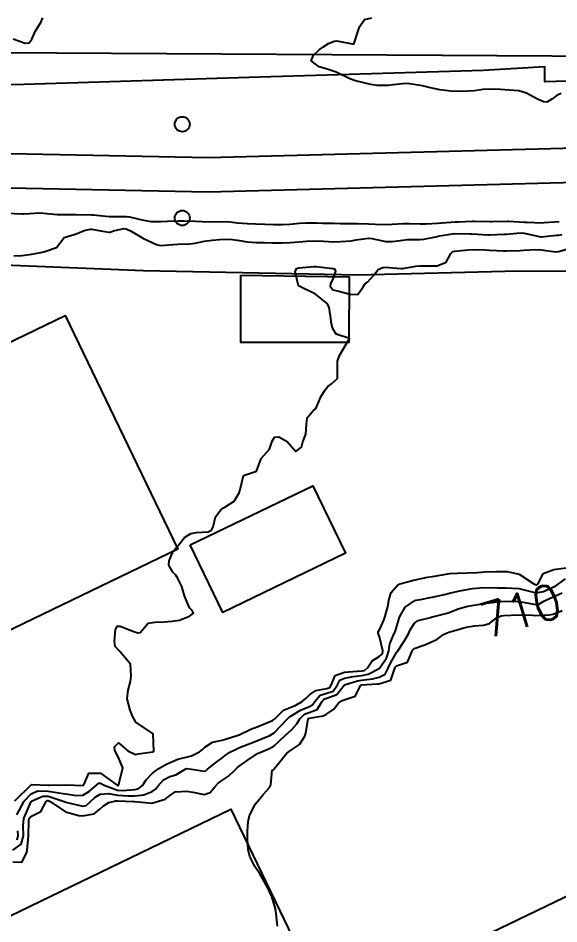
# Model space of a CAD drawing. Header units: metres. Extents: x 286371 to 293043, y 7462578 to 7466404.
# Drawn here: x 289411.7 to 289474.2, y 7464581.5 to 7464686.1 of the extents above; entities that cross this region are included whole.
import ezdxf
from ezdxf.enums import TextEntityAlignment as Align

# ---------------------------------------------------------------- set-up
doc = ezdxf.new("R2010")
doc.units = ezdxf.units.M
doc.header["$MEASUREMENT"] = 0
for name, color, linetype in [('Cotas', 45, 'Continuous'), ('Curvas de Nivel 1m', 11, 'Continuous'), ('Curvas de Nivel 5m', 15, 'Continuous'), ('Divisas', 45, 'Continuous'), ('Edificações', 30, 'Continuous'), ('Linha Férrea', 20, 'Continuous'), ('Postes', 20, 'Continuous'), ('Vias primárias', 230, 'Continuous')]:
    doc.layers.add(name, color=color, linetype=linetype)
doc.styles.add('Style-STANDARD', font='STANDARD.shx')

msp = doc.modelspace()

# ---------------------------------------------------------------- linework, layer by layer
at = {"layer": 'Curvas de Nivel 1m', "flags": 128}
for points, elevation in [([(289411.11, 7464683.69), (289412.5, 7464683.18), (289412.94, 7464683.21), (289413.25, 7464683.65), (289413.64, 7464684.53), (289414.34, 7464685.64), (289414.4, 7464685.77), (289414.54, 7464686.13)], 703), ([(289474.41, 7464677.36), (289473.96, 7464677.18), (289473.34, 7464676.73), (289472.77, 7464676.37), (289472.4, 7464676.4), (289471.62, 7464676.76), (289470.41, 7464677.43), (289469.53, 7464677.68), (289468.42, 7464677.75), (289467.42, 7464677.83), (289466.42, 7464677.88), (289465.39, 7464677.82), (289464.42, 7464677.7), (289463.67, 7464677.63), (289462.41, 7464677.6), (289461.69, 7464677.64), (289460.42, 7464677.78), (289459.34, 7464678.03), (289458.42, 7464678.25), (289456.9, 7464678.51), (289456.43, 7464678.54), (289455.05, 7464678.38), (289454.42, 7464678.31), (289453.16, 7464678.31), (289452.42, 7464678.42), (289450.68, 7464678.83), (289450.43, 7464678.9), (289449.95, 7464679.09), (289448.44, 7464679.83), (289447.4, 7464680.18), (289446.45, 7464680.44), (289445.53, 7464681.16), (289445.81, 7464681.82), (289446.48, 7464682.42), (289446.89, 7464682.74), (289447.55, 7464683.13), (289448.19, 7464683.43), (289448.5, 7464683.46), (289450.49, 7464683.08), (289450.98, 7464684.61), (289451.14, 7464685.08), (289451.69, 7464685.91), (289452.54, 7464686.1)], 704), ([(289410.33, 7464663.55), (289412.19, 7464663.48), (289412.37, 7464663.49), (289414.19, 7464663.59), (289414.24, 7464663.59), (289416.19, 7464663.41), (289416.39, 7464663.4), (289418.19, 7464663.39), (289418.37, 7464663.39), (289420.19, 7464663.38), (289420.36, 7464663.37), (289422.19, 7464663.18), (289422.52, 7464663.18), (289424.19, 7464663.18), (289424.54, 7464663.12), (289426.18, 7464662.73), (289427.04, 7464662.59), (289428.18, 7464662.59), (289428.95, 7464662.64), (289430.18, 7464662.69), (289430.88, 7464662.69), (289432.18, 7464662.63), (289432.93, 7464662.61), (289434.18, 7464662.57), (289434.93, 7464662.58), (289436.18, 7464662.54), (289437.02, 7464662.45), (289438.18, 7464662.35), (289439.12, 7464662.32), (289440.18, 7464662.27), (289441.18, 7464662.23), (289442.18, 7464662.23), (289443.07, 7464662.3), (289444.18, 7464662.4), (289444.9, 7464662.45), (289446.18, 7464662.45), (289446.9, 7464662.42), (289448.18, 7464662.39), (289448.92, 7464662.37), (289450.18, 7464662.35), (289450.9, 7464662.36), (289452.18, 7464662.34), (289452.95, 7464662.27), (289454.18, 7464662.24), (289454.91, 7464662.29), (289456.18, 7464662.37), (289456.81, 7464662.36), (289458.18, 7464662.33), (289458.79, 7464662.34), (289460.18, 7464662.42), (289460.65, 7464662.45), (289462.18, 7464662.54), (289462.52, 7464662.56), (289464.18, 7464662.63), (289464.43, 7464662.63), (289466.18, 7464662.58), (289466.44, 7464662.58), (289468.18, 7464662.64), (289468.35, 7464662.64), (289470.18, 7464662.53), (289470.45, 7464662.51), (289472.18, 7464662.46), (289472.46, 7464662.47), (289474.18, 7464662.6)], 704), ([(289411.3, 7464595.68), (289413.18, 7464597.55), (289413.26, 7464597.57), (289415.18, 7464597.51), (289415.29, 7464597.51), (289417.18, 7464597.55), (289417.22, 7464597.55), (289419.18, 7464597.48), (289419.24, 7464597.5), (289419.28, 7464597.55), (289419.84, 7464598.91), (289421.2, 7464598.89), (289423.14, 7464597.5), (289423.18, 7464597.47), (289423.2, 7464597.47), (289423.29, 7464597.49), (289423.68, 7464599.02), (289423.79, 7464599.49), (289423.23, 7464600.79), (289422.84, 7464601.5), (289422.83, 7464601.92), (289423.26, 7464602.39), (289424.35, 7464601.48), (289425.24, 7464601.05), (289425.57, 7464601.13), (289427.24, 7464601.37), (289427.29, 7464601.38), (289427.38, 7464601.43), (289427.27, 7464603.43), (289425.29, 7464604.77), (289424.89, 7464605.47), (289424.63, 7464606.17), (289424.27, 7464607.48), (289424.38, 7464608.46), (289424.65, 7464609.48), (289424.76, 7464610.1), (289424.66, 7464611.48), (289423.43, 7464612.94), (289422.89, 7464613.5), (289422.81, 7464614.14), (289422.93, 7464615.5), (289423.12, 7464615.85), (289423.47, 7464615.87), (289424.45, 7464615.48), (289425.46, 7464615.1), (289425.77, 7464615.15), (289426.04, 7464615.46), (289426.71, 7464616.22), (289427.48, 7464616.31), (289428.55, 7464616.35), (289429.48, 7464616.43), (289430.31, 7464616.56), (289431.49, 7464617.01), (289431.95, 7464617.37), (289431.8, 7464617.67), (289431.5, 7464617.97), (289430.9, 7464619.38), (289430.59, 7464620.43), (289430.15, 7464621.39), (289429.91, 7464621.75), (289429.56, 7464622.11), (289429.09, 7464622.92), (289429.12, 7464623.4), (289429.6, 7464624.52), (289430, 7464625), (289430.33, 7464625.38), (289430.89, 7464626.11), (289431.63, 7464626.58), (289432.3, 7464626.69), (289433.64, 7464626.77), (289434.01, 7464626.96), (289434.21, 7464627.33), (289434.49, 7464628.49), (289435.11, 7464629.31), (289435.43, 7464629.55), (289435.68, 7464629.7), (289436.66, 7464630.31), (289437.24, 7464631.28), (289437.34, 7464631.65), (289437.73, 7464633.27), (289439.24, 7464633.75), (289439.76, 7464635.24), (289440.72, 7464636.29), (289441.04, 7464637.23), (289441.31, 7464637.71), (289441.8, 7464637.72), (289442.76, 7464637.2), (289443.78, 7464636.02), (289444.41, 7464636.55), (289444.56, 7464637.17), (289444.92, 7464638.05), (289445.02, 7464639.17), (289445.06, 7464639.94), (289445.85, 7464640.83), (289446.04, 7464640.96), (289446.15, 7464641.15), (289446.67, 7464642.34), (289447.15, 7464643.14), (289447.48, 7464643.54), (289447.9, 7464643.86), (289448.57, 7464644.45), (289448.58, 7464645.11), (289448.59, 7464646.46), (289448.81, 7464647.11), (289449.97, 7464649.08), (289448.44, 7464649.57), (289447.99, 7464650.29), (289447.87, 7464650.98), (289447.85, 7464651.12), (289447.62, 7464652.72), (289447.4, 7464653.13), (289446.05, 7464654.19), (289444.07, 7464655.18), (289443.68, 7464656.77), (289443.83, 7464657.18), (289444.11, 7464657.25), (289445.85, 7464657.4), (289446.11, 7464657.4), (289448.06, 7464657.16), (289448.1, 7464657.15), (289448.22, 7464657.11), (289448.35, 7464656.86), (289448.08, 7464656.04), (289447.78, 7464655.41), (289447.73, 7464655.12), (289448.06, 7464654.69), (289448.58, 7464654.58), (289450.05, 7464654.21), (289450.95, 7464654.17), (289451.55, 7464655.06), (289451.76, 7464655.37), (289452.07, 7464655.61), (289452.76, 7464656.37), (289453.29, 7464657.04), (289453.83, 7464657.3), (289454.1, 7464657.32), (289455.91, 7464657.18), (289456.1, 7464657.18), (289457.64, 7464657.43), (289458.1, 7464657.49), (289459.58, 7464657.47), (289460.1, 7464657.46), (289461.14, 7464657.89), (289461.69, 7464658.91), (289461.92, 7464659.12), (289462.13, 7464659.18), (289463.67, 7464659.34), (289464.13, 7464659.35), (289465.66, 7464659.32), (289466.13, 7464659.29), (289467.75, 7464659.2), (289468.13, 7464659.2), (289469.68, 7464659.24), (289470.13, 7464659.28), (289471.52, 7464659.38), (289472.13, 7464659.31), (289473.76, 7464659.1), (289474.13, 7464659.12), (289475.35, 7464659.49)], 706), ([(289411.54, 7464594.09), (289412.39, 7464595.66), (289413.17, 7464596.51), (289413.95, 7464596.86), (289415.17, 7464596.83), (289416.12, 7464596.65), (289417.17, 7464596.49), (289418.42, 7464596.31), (289419.17, 7464596.37), (289419.91, 7464596.8), (289420.78, 7464597.53), (289420.99, 7464597.73), (289421.19, 7464597.72), (289421.62, 7464597.52), (289423.18, 7464596.94), (289423.78, 7464596.88), (289425.18, 7464597), (289425.56, 7464597.08), (289426.04, 7464597.45), (289426.49, 7464598.14), (289427.21, 7464598.89), (289427.51, 7464599.13), (289427.94, 7464599.42), (289428.73, 7464599.9), (289429.23, 7464600.13), (289430.13, 7464600.5), (289431.24, 7464600.79), (289431.71, 7464600.89), (289432.63, 7464601.35), (289432.97, 7464601.63), (289433.25, 7464601.9), (289434.13, 7464602.46), (289435.27, 7464602.72), (289435.74, 7464602.84), (289437.09, 7464603.29), (289437.23, 7464603.33), (289437.28, 7464603.36), (289438.56, 7464603.99), (289439.29, 7464604.25), (289441.07, 7464604.99), (289441.3, 7464605.12), (289441.39, 7464605.21), (289442.34, 7464606.18), (289443.32, 7464606.56), (289443.78, 7464606.73), (289444.5, 7464607.17), (289444.95, 7464607.55), (289445.35, 7464607.94), (289446.08, 7464608.42), (289447.36, 7464608.67), (289447.7, 7464608.78), (289447.89, 7464609.12), (289448.33, 7464610.16), (289449.39, 7464610.57), (289449.87, 7464610.61), (289451.39, 7464610.7), (289451.69, 7464610.76), (289452.06, 7464611.05), (289452.58, 7464611.87), (289453.41, 7464612.35), (289453.77, 7464612.68), (289453.84, 7464613.03), (289453.45, 7464614.64), (289453.3, 7464615.04), (289453.28, 7464615.21), (289453.46, 7464615.53), (289453.95, 7464616.55), (289454.1, 7464617.03), (289454.39, 7464618.13), (289454.57, 7464619.02), (289454.8, 7464619.74), (289455.54, 7464620.65), (289455.78, 7464620.77), (289456.66, 7464620.99), (289457.36, 7464621.16), (289457.55, 7464621.21), (289458.99, 7464621.52), (289459.55, 7464621.61), (289460.69, 7464621.79), (289461.56, 7464621.93), (289462.46, 7464622), (289463.56, 7464622.02), (289464.77, 7464622.07), (289465.56, 7464622.13), (289466.93, 7464622.19), (289467.56, 7464622.18), (289468.2, 7464622.17), (289469.56, 7464621.88), (289471.29, 7464620.76), (289471.54, 7464620.65), (289471.64, 7464620.66), (289471.76, 7464620.75), (289472.36, 7464621.94), (289473.57, 7464622.4), (289473.85, 7464622.44), (289475.57, 7464622.67)], 707), ([(289411.07, 7464590), (289412.04, 7464590.71), (289412.29, 7464591.67), (289412.26, 7464592.81), (289412.34, 7464593.66), (289413.15, 7464595.56), (289413.19, 7464595.61), (289413.23, 7464595.64), (289414.54, 7464596.25), (289415.16, 7464596.24), (289417.1, 7464595.59), (289417.15, 7464595.56), (289417.19, 7464595.55), (289419.15, 7464595.09), (289419.55, 7464595.15), (289419.95, 7464595.54), (289420.57, 7464596.12), (289421.17, 7464596.47), (289422.13, 7464596.55), (289423.17, 7464596.36), (289424.38, 7464596.26), (289425.17, 7464596.28), (289426.22, 7464596.4), (289427.17, 7464596.78), (289427.56, 7464597.05), (289427.85, 7464597.42), (289428.47, 7464598.14), (289429.2, 7464598.49), (289429.89, 7464598.7), (289431.07, 7464599.38), (289431.16, 7464599.43), (289431.21, 7464599.44), (289431.72, 7464599.37), (289433.21, 7464599.13), (289433.37, 7464599.18), (289433.57, 7464599.34), (289434.49, 7464600.07), (289435.23, 7464600.63), (289435.62, 7464600.93), (289436.15, 7464601.3), (289436.86, 7464601.68), (289437.25, 7464601.84), (289438.28, 7464602.24), (289439.26, 7464602.63), (289439.71, 7464602.81), (289440.78, 7464603.23), (289441.28, 7464603.56), (289442.83, 7464605.19), (289443.08, 7464605.42), (289443.31, 7464605.56), (289444.31, 7464606.18), (289445.33, 7464606.6), (289445.7, 7464606.77), (289445.96, 7464607.15), (289446.57, 7464607.91), (289447.35, 7464608.12), (289448.09, 7464608.37), (289448.58, 7464609.11), (289448.85, 7464609.62), (289449.38, 7464609.87), (289450.39, 7464610.07), (289451.38, 7464610.16), (289452.13, 7464610.31), (289453.39, 7464610.97), (289453.43, 7464611), (289453.45, 7464611.03), (289454.24, 7464612.19), (289454.53, 7464613.02), (289454.64, 7464613.81), (289455.15, 7464615.01), (289455.25, 7464615.21), (289455.47, 7464616), (289455.7, 7464616.78), (289455.77, 7464617), (289456.41, 7464618.08), (289457.51, 7464618.82), (289457.63, 7464618.86), (289458.19, 7464618.96), (289459.29, 7464619.18), (289459.52, 7464619.22), (289460.93, 7464619.52), (289461.53, 7464619.66), (289462.52, 7464619.91), (289463.53, 7464620.11), (289464.2, 7464620.21), (289465.54, 7464620.32), (289467.02, 7464620.3), (289467.54, 7464620.3), (289468.04, 7464620.3), (289469.54, 7464620.2), (289470.3, 7464620.01), (289471.53, 7464619.73), (289472.39, 7464619.88), (289473.54, 7464620.39), (289473.77, 7464620.5), (289474.09, 7464620.72), (289474.94, 7464621.32)], 708), ([(289411.05, 7464588.65), (289412.1, 7464588.62), (289412.64, 7464589.66), (289412.72, 7464590.01), (289412.89, 7464591.66), (289412.92, 7464593.44), (289412.95, 7464593.65), (289413.13, 7464593.9), (289414.3, 7464594.47), (289414.92, 7464595.62), (289415.05, 7464595.72), (289415.16, 7464595.72), (289415.39, 7464595.61), (289417.14, 7464594.43), (289418.7, 7464593.99), (289419.13, 7464593.96), (289420.46, 7464594.21), (289421.14, 7464594.72), (289421.54, 7464595.13), (289422.15, 7464595.51), (289422.97, 7464595.68), (289423.16, 7464595.68), (289425.01, 7464595.62), (289425.16, 7464595.61), (289427.14, 7464595.44), (289428.68, 7464595.9), (289429.17, 7464596.27), (289429.83, 7464596.74), (289431.18, 7464596.82), (289431.85, 7464596.69), (289433.17, 7464596.41), (289433.86, 7464596.65), (289434.42, 7464597.33), (289434.79, 7464597.72), (289435.19, 7464598), (289435.97, 7464598.53), (289436.76, 7464599.29), (289437, 7464599.51), (289437.22, 7464599.69), (289438.13, 7464600.37), (289439.24, 7464601.1), (289439.34, 7464601.16), (289439.53, 7464601.25), (289440.74, 7464601.75), (289441.26, 7464602.06), (289442.51, 7464603.2), (289443.29, 7464603.93), (289443.89, 7464604.58), (289444.25, 7464605.17), (289444.78, 7464605.69), (289445.31, 7464605.88), (289446.23, 7464606.23), (289446.78, 7464607.13), (289447.02, 7464607.45), (289447.34, 7464607.55), (289448.49, 7464607.96), (289449.36, 7464609.05), (289449.38, 7464609.08), (289449.41, 7464609.09), (289450.88, 7464609.57), (289451.37, 7464609.63), (289452.63, 7464609.79), (289453.38, 7464609.97), (289454.09, 7464610.32), (289454.44, 7464611.02), (289454.74, 7464611.68), (289455.42, 7464612.81), (289455.5, 7464612.92), (289455.57, 7464613), (289456.29, 7464614.15), (289456.78, 7464614.98), (289457, 7464615.44), (289457.47, 7464616.22), (289457.91, 7464616.53), (289459.48, 7464616.92), (289459.5, 7464616.93), (289459.57, 7464616.94), (289461.1, 7464617.32), (289461.49, 7464617.45), (289462.54, 7464617.86), (289463.5, 7464618.14), (289464.12, 7464618.26), (289465.51, 7464618.49), (289467.42, 7464618.73), (289467.51, 7464618.74), (289469.44, 7464618.71), (289469.51, 7464618.71), (289469.59, 7464618.7), (289471.51, 7464618.36), (289471.86, 7464618.4), (289472.44, 7464618.74), (289473.14, 7464619.11), (289473.52, 7464619.27), (289474.54, 7464619.7)], 709), ([(289411.57, 7464591.2), (289411.69, 7464591.68), (289411.65, 7464592.23)], 707)]:
    msp.add_lwpolyline(points, dxfattribs=dict(at, elevation=elevation))
at = {"layer": 'Curvas de Nivel 5m', "flags": 128}
for points, elevation in [([(289411.17, 7464658.62), (289412.12, 7464658.68), (289412.98, 7464658.79), (289414.12, 7464658.98), (289414.65, 7464659.1), (289416.13, 7464659.6), (289416.99, 7464660.75), (289418.16, 7464661.1), (289418.52, 7464661.21), (289419.31, 7464661.56), (289420.01, 7464661.7), (289420.17, 7464661.7), (289421.24, 7464661.53), (289422.16, 7464661.35), (289422.31, 7464661.37), (289422.71, 7464661.51), (289423.88, 7464661.77), (289424.17, 7464661.75), (289424.73, 7464661.48), (289426.15, 7464660.63), (289427.66, 7464659.92), (289428.14, 7464659.82), (289429.59, 7464659.95), (289430.14, 7464659.99), (289431.49, 7464660.03), (289432.15, 7464660.11), (289433.19, 7464660.31), (289434.15, 7464660.45), (289434.95, 7464660.53), (289436.15, 7464660.56), (289437.01, 7464660.44), (289438.15, 7464660.24), (289439.23, 7464660.18), (289440.15, 7464660.17), (289441.06, 7464660.14), (289442.15, 7464660.12), (289443.12, 7464660.16), (289444.15, 7464660.24), (289445, 7464660.32), (289446.15, 7464660.38), (289446.97, 7464660.32), (289448.15, 7464660.23), (289448.98, 7464660.27), (289450.15, 7464660.38), (289450.76, 7464660.47), (289452.16, 7464660.67), (289452.56, 7464660.64), (289454.15, 7464660.29), (289454.89, 7464660.27), (289456.15, 7464660.45), (289456.64, 7464660.5), (289458.15, 7464660.52), (289458.56, 7464660.55), (289460.15, 7464660.88), (289460.19, 7464660.89), (289460.36, 7464660.93), (289461.89, 7464661.18), (289462.16, 7464661.19), (289463.88, 7464661.16), (289464.16, 7464661.16), (289465.94, 7464661.06), (289466.16, 7464661.06), (289467.85, 7464661.13), (289468.16, 7464661.15), (289469.68, 7464661.27), (289470.16, 7464661.23), (289472.08, 7464660.83), (289472.16, 7464660.83), (289473.89, 7464661), (289474.16, 7464661.02), (289474.53, 7464661.08)], 705), ([(289441.67, 7464581.21), (289441.48, 7464582.7), (289441.41, 7464583.22), (289441, 7464584.65), (289440.74, 7464585.23), (289440.41, 7464585.83), (289439.6, 7464587.25), (289439.05, 7464588.1), (289438.44, 7464589.26), (289438.28, 7464590.06), (289438.2, 7464591.27), (289438.19, 7464592.19), (289438.26, 7464593.27), (289438.4, 7464594), (289439.06, 7464595.26), (289439.1, 7464595.31), (289439.16, 7464595.39), (289439.98, 7464596.44), (289440.74, 7464597.23), (289440.89, 7464597.53), (289441.05, 7464599.23), (289441.15, 7464599.29), (289441.22, 7464599.34), (289442.73, 7464601.19), (289443.25, 7464601.6), (289444.21, 7464602.22), (289444.8, 7464603.16), (289444.92, 7464603.52), (289445.2, 7464605.16), (289445.25, 7464605.21), (289445.31, 7464605.23), (289446.91, 7464605.53), (289447.31, 7464605.7), (289448.17, 7464606.27), (289448.78, 7464607.1), (289449.14, 7464607.29), (289449.34, 7464607.35), (289450.62, 7464607.8), (289451.29, 7464609.07), (289451.34, 7464609.09), (289451.36, 7464609.1), (289453.22, 7464609.19), (289453.37, 7464609.2), (289454.75, 7464609.64), (289455.2, 7464611.01), (289455.25, 7464611.15), (289455.4, 7464611.29), (289456.68, 7464611.71), (289457.21, 7464612.98), (289457.27, 7464613.14), (289457.43, 7464613.28), (289458.67, 7464613.72), (289459.44, 7464614.05), (289460.05, 7464614.33), (289460.82, 7464614.92), (289461.26, 7464615.11), (289461.46, 7464615.16), (289462.8, 7464615.56), (289463.47, 7464615.76), (289464.42, 7464615.92), (289465.47, 7464616), (289466.14, 7464616.18), (289466.94, 7464616.83), (289467.49, 7464617.05), (289467.75, 7464617.08), (289469.49, 7464617.17), (289471.13, 7464617.12), (289471.49, 7464617.1), (289473.06, 7464617.16), (289473.49, 7464617.24), (289474.53, 7464617.68)], 710)]:
    msp.add_lwpolyline(points, dxfattribs=dict(at, elevation=elevation))
at = {"layer": 'Divisas'}
for points in [[(289483.01, 7464679.02), (289472.56, 7464678.72), (289472.53, 7464680.45), (289465.4, 7464680.02), (289439.61, 7464679.27), (289412.37, 7464678.43), (289382.02, 7464677.95), (289363.42, 7464677.72), (289341.48, 7464679), (289329.38, 7464679.94), (289330.94, 7464676.87)], [(289499.14, 7464656.97), (289490, 7464656.76), (289469.46, 7464656.86), (289450.94, 7464656.39), (289426.15, 7464656.91), (289396.75, 7464658.11), (289380.28, 7464658.63), (289356.29, 7464660.74), (289340.54, 7464661.47), (289346, 7464650.01)]]:
    msp.add_lwpolyline(points, dxfattribs=at)
at = {"layer": 'Edificações'}
for points in [[(289437.43, 7464656.38), (289449.92, 7464656.21), (289449.91, 7464648.62), (289437.4, 7464648.62)], [(289378.16, 7464632.95), (289417.11, 7464651.73), (289430.12, 7464624.76), (289391.16, 7464605.98)], [(289431.56, 7464625.25), (289445.75, 7464632.09), (289449.51, 7464624.28), (289435.33, 7464617.44)], [(289391.03, 7464572.93), (289436.27, 7464594.74), (289453.1, 7464559.83), (289407.86, 7464538.02)]]:
    msp.add_lwpolyline(points, close=True, dxfattribs=at)
msp.add_lwpolyline([(289459.36, 7464555.85), (289472.5, 7464527.01), (289460.48, 7464522.07), (289467.44, 7464507.82), (289478.91, 7464512.94), (289495.15, 7464520.34), (289504.22, 7464524.47), (289527.06, 7464534.88), (289528.69, 7464538.32), (289526.96, 7464545.49), (289522.38, 7464570.35), (289518.97, 7464588.84), (289518.97, 7464588.84), (289513.19, 7464587.78), (289502.32, 7464581.77), (289483.02, 7464572.92), (289482.49, 7464573.97), (289476.91, 7464585.54), (289451.41, 7464573.25), (289456.99, 7464561.68)], dxfattribs=at)
at = {"layer": 'Linha Férrea'}
for points in [[(289231.77, 7464697.96), (289245.62, 7464693.2), (289261.44, 7464688.13), (289271.16, 7464685.31), (289293.74, 7464679.91), (289324.36, 7464675.26), (289363.06, 7464671.39), (289433.63, 7464669.97), (289520.06, 7464672.27), (289584.12, 7464671.46), (289619, 7464668.08), (289632.42, 7464665.77), (289660.08, 7464659.29)], [(289659.01, 7464655.43), (289631.62, 7464661.85), (289618.46, 7464664.12), (289583.91, 7464667.46), (289520.09, 7464668.27), (289433.64, 7464665.97), (289362.82, 7464667.39), (289323.72, 7464671.31), (289297.74, 7464674.63), (289273.37, 7464680.29), (289264.08, 7464682.56), (289248.12, 7464687.88), (289239.55, 7464690.85)]]:
    msp.add_lwpolyline(points, dxfattribs=at)
at = {"layer": 'Postes'}
for centre in [(289430.65, 7464673.83), (289430.65, 7464663)]:
    msp.add_circle(centre, 0.866, dxfattribs=at)
at = {"layer": 'Vias primárias'}
for points in [[(289562.2, 7464535.53), (289560.2, 7464534.7, -0.208925), (289552.47, 7464534.85, -0.156686), (289548.76, 7464538.24, -0.107041), (289546.02, 7464546.96), (289536.71, 7464595.67, 0.041192), (289524.57, 7464639.36, 0.023482), (289502.79, 7464690.84), (289501.07, 7464695.13, -0.08925), (289497.35, 7464713.23, -0.170871), (289504.67, 7464735.8, -0.249948), (289528, 7464746.46, -0.121654), (289548.93, 7464739.91, -0.13243), (289554.68, 7464733.89, -0.524129), (289541.55, 7464690.31, -0.1369), (289534.09, 7464688.68), (289507.08, 7464687.89), (289441.75, 7464689.19), (289425.57, 7464689.07, 0), (289423.14, 7464689.05, -0.791414), (289422.72, 7464690.79, -0.048655), (289424.13, 7464691.35, -0.276126)], [(289333.71, 7464682.44), (289384.3, 7464682.27), (289486.06, 7464681.64), (289545.5, 7464682.57, 0.149511)]]:
    msp.add_lwpolyline(points, format="xyb", dxfattribs=at)

# ---------------------------------------------------------------- texts
at = {"layer": 'Cotas', "style": 'Style-STANDARD'}
msp.add_text('710', height=4, rotation=16.7437, dxfattribs=at).set_placement((289469.76, 7464617.66, 710), align=Align.MIDDLE_CENTER)

doc.saveas('drawing.dxf')
